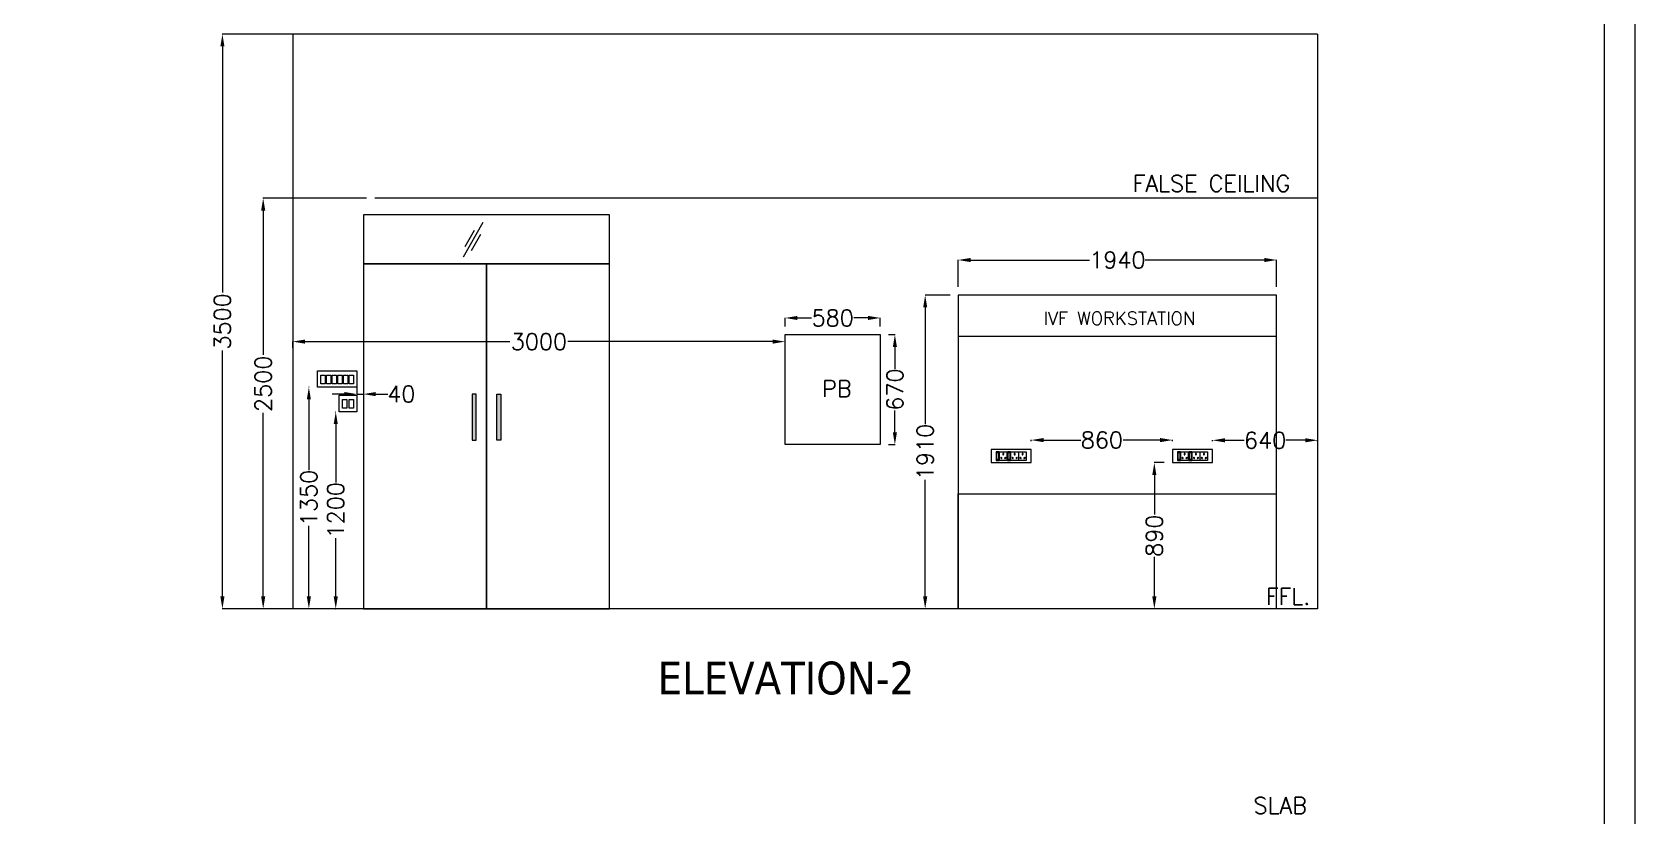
# Model space of a CAD drawing. Extents: x 3552052 to 4102982, y -707811 to -630695.
# Drawn here: x 3971685 to 3981452, y -696202 to -691429 of the extents above; entities that cross this region are included whole.
import ezdxf

# ---------------------------------------------------------------- set-up
doc = ezdxf.new("R2010")
doc.units = 0
doc.header["$LTSCALE"] = 6
doc.header["$MEASUREMENT"] = 0
doc.linetypes.add('HIDDEN', pattern=[0.375, 0.25, -0.125])
doc.layers.get('0').update_dxf_attribs({"linetype": 'CONTINUOUS', "lineweight": 0})
doc.layers.get('Defpoints').update_dxf_attribs({"linetype": 'CONTINUOUS', "lineweight": 0})
for name, color, linetype, lineweight in [('ELE-2M UPS P.SB', 3, 'CONTINUOUS', 0), ('ELE-4M UPS P.SB', 3, 'CONTINUOUS', 0), ('ELE-6M RAW P.SB', 40, 'HIDDEN', 0), ('ELE-6M UPS P.SB', 3, 'CONTINUOUS', 0), ('ELE-8M 6-16A UPS SOCKET', 223, 'CONTINUOUS', 0), ('ELE-SOCKET NMBERING', 7, 'CONTINUOUS', 9), ('ELE. 2N0S OF 6-16 UPS SOCKETS', 191, 'CONTINUOUS', 0), ('EQP', 6, 'CONTINUOUS', 0), ('MEP_HVAC_RA_DUCT', 1, 'CONTINUOUS', 0), ('MEP_HVAC_TEXT', 7, 'CONTINUOUS', 0), ('SECTION', 251, 'CONTINUOUS', 0)]:
    doc.layers.add(name, color=color, linetype=linetype, lineweight=lineweight)
doc.styles.add('Annotation', font='tahoma.ttf')
doc.styles.add('ROMANS', font='romans.shx')
doc.styles.get("Standard").update_dxf_attribs({"font": 'SIMPLEX'})
doc.dimstyles.new('AEPL1', dxfattribs={"dimtxt": 100, "dimasz": 75, "dimexe": 1.25, "dimexo": 50, "dimtad": 0, "dimdec": 0, "dimtxsty": 'ROMANS', "dimcen": 2.5, "dimclrd": 7, "dimclre": 7, "dimadec": 0, "dimazin": 0, "dimtfac": 1, "dimtdec": 0, "dimtmove": 0, "dimatfit": 3, "dimfxl": 1, "dimlwd": 0, "dimlwe": 0, "dimarcsym": 0})

# ---------------------------------------------------------------- blocks, each defined once
blk = doc.blocks.new('*D504')
at = {"layer": 'Defpoints', "color": 0, "linetype": 'ByBlock', "transparency": 16777216}
for p in [(3973093.5, -692440.6), (3973773.7, -692440.6), (3973473.1, -694940.6)]:
    blk.add_point(p, dxfattribs=at)
at = {"layer": 'ELE-4M UPS P.SB', "color": 7, "linetype": 'ByBlock', "lineweight": 0, "transparency": 16777216}
for p, q in [((3973723.7, -692440.6), (3973092.2, -692440.6)), ((3973093.5, -692515.6), (3973093.5, -693393.8)), ((3973093.5, -694865.6), (3973093.5, -693747.4)), ((3973423.1, -694940.6), (3973092.2, -694940.6))]:
    blk.add_line(p, q, dxfattribs=at)
at = {"layer": 'ELE-4M UPS P.SB', "color": 7, "linetype": 'ByBlock', "transparency": 16777216}
for points in [[(3973081, -692515.6), (3973106, -692515.6), (3973093.5, -692440.6)], [(3973081, -694865.6), (3973106, -694865.6), (3973093.5, -694940.6)]]:
    blk.add_solid(points, dxfattribs=at)
at = {"layer": 'ELE-4M UPS P.SB', "color": 0, "linetype": 'ByBlock', "transparency": 16777216, "insert": (3973093.5, -693570.6), "char_height": 100, "attachment_point": 5, "rotation": 90, "style": 'ROMANS'}
blk.add_mtext('2500', dxfattribs=at)
blk = doc.blocks.new('*D505')
at = {"layer": 'Defpoints', "color": 0, "linetype": 'ByBlock', "transparency": 16777216}
for p in [(3972845, -691440.6), (3973519.6, -691440.6), (3973473.1, -694940.6)]:
    blk.add_point(p, dxfattribs=at)
at = {"layer": 'ELE-4M UPS P.SB', "color": 7, "linetype": 'ByBlock', "lineweight": 0, "transparency": 16777216}
for p, q in [((3973469.6, -691440.6), (3972843.8, -691440.6)), ((3972845, -691515.6), (3972845, -693013.8)), ((3972845, -694865.6), (3972845, -693367.4)), ((3973423.1, -694940.6), (3972843.8, -694940.6))]:
    blk.add_line(p, q, dxfattribs=at)
at = {"layer": 'ELE-4M UPS P.SB', "color": 7, "linetype": 'ByBlock', "transparency": 16777216}
for points in [[(3972832.5, -691515.6), (3972857.5, -691515.6), (3972845, -691440.6)], [(3972832.5, -694865.6), (3972857.5, -694865.6), (3972845, -694940.6)]]:
    blk.add_solid(points, dxfattribs=at)
at = {"layer": 'ELE-4M UPS P.SB', "color": 0, "linetype": 'ByBlock', "transparency": 16777216, "insert": (3972845, -693190.6), "char_height": 100, "attachment_point": 5, "rotation": 90, "style": 'ROMANS'}
blk.add_mtext('3500', dxfattribs=at)
blk = doc.blocks.new('*D506')
at = {"layer": 'Defpoints', "color": 0, "linetype": 'ByBlock', "transparency": 16777216}
for p in [(3976273.7, -693313.6), (3973273.7, -693402.3), (3976273.7, -693402.3)]:
    blk.add_point(p, dxfattribs=at)
at = {"layer": 'ELE-4M UPS P.SB', "color": 7, "linetype": 'ByBlock', "lineweight": 0, "transparency": 16777216}
for p, q in [((3973273.7, -693352.3), (3973273.7, -693312.3)), ((3973348.7, -693313.6), (3974596.9, -693313.6)), ((3976198.7, -693313.6), (3974950.5, -693313.6)), ((3976273.7, -693352.3), (3976273.7, -693312.3))]:
    blk.add_line(p, q, dxfattribs=at)
at = {"layer": 'ELE-4M UPS P.SB', "color": 7, "linetype": 'ByBlock', "transparency": 16777216}
for points in [[(3973348.7, -693301.1), (3973348.7, -693326.1), (3973273.7, -693313.6)], [(3976198.7, -693301.1), (3976198.7, -693326.1), (3976273.7, -693313.6)]]:
    blk.add_solid(points, dxfattribs=at)
at = {"layer": 'ELE-4M UPS P.SB', "color": 0, "linetype": 'ByBlock', "transparency": 16777216, "insert": (3974773.7, -693313.6), "char_height": 100, "attachment_point": 5, "style": 'ROMANS'}
blk.add_mtext('3000', dxfattribs=at)
blk = doc.blocks.new('XCDFCF')
at = {"layer": 'ELE-6M UPS P.SB', "color": 3, "linetype": 'ByBlock'}
for points in [[(3522348.8, -692140.9), (3522588.6, -692140.9), (3522588.6, -692240.9), (3522348.8, -692240.9)], [(3522368.8, -692168.5), (3522395.2, -692168.5), (3522395.2, -692221.3), (3522368.8, -692221.3)], [(3522403.4, -692168.5), (3522429.8, -692168.5), (3522429.8, -692221.3), (3522403.4, -692221.3)], [(3522438.1, -692168.5), (3522464.5, -692168.5), (3522464.5, -692221.3), (3522438.1, -692221.3)], [(3522472.8, -692168.5), (3522499.2, -692168.5), (3522499.2, -692221.3), (3522472.8, -692221.3)], [(3522507.5, -692168.5), (3522533.9, -692168.5), (3522533.9, -692221.3), (3522507.5, -692221.3)], [(3522542.2, -692168.5), (3522568.6, -692168.5), (3522568.6, -692221.3), (3522542.2, -692221.3)]]:
    blk.add_lwpolyline(points, close=True, dxfattribs=at)
blk = doc.blocks.new('DFSF')
at = {"layer": 'ELE-2M UPS P.SB', "color": 3, "ltscale": 10}
for points in [[(3522118.1, -692140.9), (3522224.8, -692140.9), (3522224.8, -692240.9), (3522118.1, -692240.9)], [(3522137.7, -692165.9), (3522164.4, -692165.9), (3522164.4, -692219.4), (3522137.7, -692219.4)], [(3522177.7, -692165.9), (3522204.5, -692165.9), (3522204.5, -692219.4), (3522177.7, -692219.4)]]:
    blk.add_lwpolyline(points, close=True, dxfattribs=at)
blk = doc.blocks.new('*D507')
at = {"layer": 'Defpoints', "color": 0, "linetype": 'ByBlock', "transparency": 16777216}
for p in [(3973581.1, -693740.6), (3973535.6, -694940.6), (3973581.1, -694940.6)]:
    blk.add_point(p, dxfattribs=at)
at = {"layer": 'ELE-4M UPS P.SB', "color": 7, "linetype": 'ByBlock', "lineweight": 0, "transparency": 16777216}
for p, q in [((3973531.1, -693740.6), (3973534.4, -693740.6)), ((3973535.6, -693815.6), (3973535.6, -694170.9)), ((3973535.6, -694865.6), (3973535.6, -694510.3)), ((3973531.1, -694940.6), (3973534.4, -694940.6))]:
    blk.add_line(p, q, dxfattribs=at)
at = {"layer": 'ELE-4M UPS P.SB', "color": 7, "linetype": 'ByBlock', "transparency": 16777216}
for points in [[(3973523.1, -693815.6), (3973548.1, -693815.6), (3973535.6, -693740.6)], [(3973523.1, -694865.6), (3973548.1, -694865.6), (3973535.6, -694940.6)]]:
    blk.add_solid(points, dxfattribs=at)
at = {"layer": 'ELE-4M UPS P.SB', "color": 0, "linetype": 'ByBlock', "transparency": 16777216, "insert": (3973535.6, -694340.6), "char_height": 100, "attachment_point": 5, "rotation": 90, "style": 'ROMANS'}
blk.add_mtext('1200', dxfattribs=at)
blk = doc.blocks.new('*D508')
at = {"layer": 'Defpoints', "color": 0, "linetype": 'ByBlock', "transparency": 16777216}
for p in [(3973423.9, -693590.6), (3973371.8, -694940.6), (3973423.9, -694940.6)]:
    blk.add_point(p, dxfattribs=at)
at = {"layer": 'ELE-4M UPS P.SB', "color": 7, "linetype": 'ByBlock', "lineweight": 0, "transparency": 16777216}
for p, q in [((3973373.9, -693590.6), (3973370.6, -693590.6)), ((3973371.8, -693665.6), (3973371.8, -694095.9)), ((3973371.8, -694865.6), (3973371.8, -694435.3)), ((3973373.9, -694940.6), (3973370.6, -694940.6))]:
    blk.add_line(p, q, dxfattribs=at)
at = {"layer": 'ELE-4M UPS P.SB', "color": 7, "linetype": 'ByBlock', "transparency": 16777216}
for points in [[(3973359.3, -693665.6), (3973384.3, -693665.6), (3973371.8, -693590.6)], [(3973359.3, -694865.6), (3973384.3, -694865.6), (3973371.8, -694940.6)]]:
    blk.add_solid(points, dxfattribs=at)
at = {"layer": 'ELE-4M UPS P.SB', "color": 0, "linetype": 'ByBlock', "transparency": 16777216, "insert": (3973371.8, -694265.6), "char_height": 100, "attachment_point": 5, "rotation": 90, "style": 'ROMANS'}
blk.add_mtext('1350', dxfattribs=at)
blk = doc.blocks.new('*D509')
at = {"layer": 'Defpoints', "color": 0, "linetype": 'ByBlock', "transparency": 16777216}
for p in [(3973663.7, -693640.6), (3973703.7, -693633.2), (3973703.7, -693640.6)]:
    blk.add_point(p, dxfattribs=at)
at = {"layer": 'ELE-4M UPS P.SB', "color": 7, "linetype": 'ByBlock', "lineweight": 0, "transparency": 16777216}
for p, q in [((3973588.7, -693633.2), (3973513.7, -693633.2)), ((3973663.7, -693590.6), (3973663.7, -693632)), ((3973663.7, -693633.2), (3973703.7, -693633.2)), ((3973703.7, -693590.6), (3973703.7, -693632)), ((3973778.7, -693633.2), (3973853.7, -693633.2))]:
    blk.add_line(p, q, dxfattribs=at)
at = {"layer": 'ELE-4M UPS P.SB', "color": 7, "linetype": 'ByBlock', "transparency": 16777216}
for points in [[(3973588.7, -693620.7), (3973588.7, -693645.7), (3973663.7, -693633.2)], [(3973778.7, -693620.7), (3973778.7, -693645.7), (3973703.7, -693633.2)]]:
    blk.add_solid(points, dxfattribs=at)
at = {"layer": 'ELE-4M UPS P.SB', "color": 0, "linetype": 'ByBlock', "transparency": 16777216, "insert": (3973935.3, -693633.2), "char_height": 100, "attachment_point": 5, "style": 'ROMANS'}
blk.add_mtext('40', dxfattribs=at)
blk = doc.blocks.new('543E')
at = {"layer": 'ELE. 2N0S OF 6-16 UPS SOCKETS', "color": 72, "linetype": 'ByBlock', "lineweight": 0}
for p, q in [((-124, -57), (-124, -91)), ((-26, -57), (-124, -57)), ((-26, -57), (-124, -57)), ((-124, -91), (-26, -91)), ((-124, -96), (-26, -96)), ((-124, -181), (-124, -96)), ((-26, -181), (-124, -181)), ((-113, -60), (-113, -88)), ((-37, -60), (-113, -60)), ((-113, -88), (-37, -88)), ((-110, -60), (-110, -88)), ((-37, -88), (-37, -60)), ((-26, -57), (-26, -91)), ((-26, -91), (-26, -57)), ((-26, -96), (-26, -181)), ((-124, -187), (-124, -221)), ((-26, -187), (-124, -187)), ((-26, -187), (-124, -187)), ((-124, -221), (-26, -221)), ((-124, -312), (-124, -227)), ((-124, -227), (-26, -227)), ((-26, -312), (-124, -312)), ((-124, -402), (-124, -317)), ((-124, -317), (-26, -317)), ((-113, -190), (-113, -218)), ((-37, -190), (-113, -190)), ((-113, -218), (-37, -218)), ((-110, -190), (-110, -218)), ((-37, -218), (-37, -190)), ((-26, -187), (-26, -221)), ((-26, -221), (-26, -187)), ((-26, -227), (-26, -312)), ((-26, -317), (-26, -402)), ((-26, -402), (-124, -402))]:
    blk.add_line(p, q, dxfattribs=at)
blk.add_lwpolyline([(-150, 0), (-150, -459), (0, -459), (0, 0)], close=True, dxfattribs=at)
for centre, radius, start, end in [((-98, -119), 4.6, 112.6838, 345.0951), ((-98, -159), 4.6, 14.9049, 247.3162), ((-94, -115), 5.7, 275.2689, 182.51), ((-94, -163), 5.7, 177.49, 84.7311), ((-58, -139), 4.22, 71.4031, 288.5969), ((-51, -139), 6.62, 217.1584, 142.8416), ((-98, -249), 4.6, 112.6838, 345.0951), ((-98, -289), 4.6, 14.9049, 247.3162), ((-98, -340), 4.6, 112.6838, 345.0951), ((-94, -245), 5.7, 275.2689, 182.51), ((-94, -293), 5.7, 177.49, 84.7311), ((-94, -335), 5.7, 275.2689, 182.51), ((-58, -269), 4.22, 71.4031, 288.5969), ((-58, -360), 4.22, 71.4031, 288.5969), ((-51, -269), 6.62, 217.1584, 142.8416), ((-51, -360), 6.62, 217.1584, 142.8416), ((-98, -379), 4.6, 14.9049, 247.3162), ((-94, -384), 5.7, 177.49, 84.7311)]:
    blk.add_arc(centre, radius, start, end, dxfattribs=at)
blk = doc.blocks.new('*D510')
at = {"layer": 'Defpoints', "color": 0, "linetype": 'ByBlock', "transparency": 16777216}
for p in [(3979518.7, -693914.6), (3978878.7, -693970.6), (3979518.7, -693970.6)]:
    blk.add_point(p, dxfattribs=at)
at = {"layer": 'ELE-4M UPS P.SB', "color": 7, "linetype": 'ByBlock', "lineweight": 0, "transparency": 16777216}
for p, q in [((3978878.7, -693920.6), (3978878.7, -693913.4)), ((3978953.7, -693914.6), (3979071.9, -693914.6)), ((3979443.7, -693914.6), (3979325.5, -693914.6)), ((3979518.7, -693920.6), (3979518.7, -693913.4))]:
    blk.add_line(p, q, dxfattribs=at)
at = {"layer": 'ELE-4M UPS P.SB', "color": 7, "linetype": 'ByBlock', "transparency": 16777216}
for points in [[(3978953.7, -693902.1), (3978953.7, -693927.1), (3978878.7, -693914.6)], [(3979443.7, -693902.1), (3979443.7, -693927.1), (3979518.7, -693914.6)]]:
    blk.add_solid(points, dxfattribs=at)
at = {"layer": 'ELE-4M UPS P.SB', "color": 0, "linetype": 'ByBlock', "transparency": 16777216, "insert": (3979198.7, -693914.6), "char_height": 100, "attachment_point": 5, "style": 'ROMANS'}
blk.add_mtext('640', dxfattribs=at)
blk = doc.blocks.new('*D511')
at = {"layer": 'Defpoints', "color": 0, "linetype": 'ByBlock', "transparency": 16777216}
for p in [(3977773.8, -693913.3), (3977773.8, -693970.6), (3978633.8, -693970.6)]:
    blk.add_point(p, dxfattribs=at)
at = {"layer": 'ELE-4M UPS P.SB', "color": 7, "linetype": 'ByBlock', "lineweight": 0, "transparency": 16777216}
for p, q in [((3977773.8, -693920.6), (3977773.8, -693912.1)), ((3977848.8, -693913.3), (3978074.7, -693913.3)), ((3978558.8, -693913.3), (3978333, -693913.3)), ((3978633.8, -693920.6), (3978633.8, -693912.1))]:
    blk.add_line(p, q, dxfattribs=at)
at = {"layer": 'ELE-4M UPS P.SB', "color": 7, "linetype": 'ByBlock', "transparency": 16777216}
for points in [[(3977848.8, -693900.8), (3977848.8, -693925.8), (3977773.8, -693913.3)], [(3978558.8, -693900.8), (3978558.8, -693925.8), (3978633.8, -693913.3)]]:
    blk.add_solid(points, dxfattribs=at)
at = {"layer": 'ELE-4M UPS P.SB', "color": 0, "linetype": 'ByBlock', "transparency": 16777216, "insert": (3978203.8, -693913.3), "char_height": 100, "attachment_point": 5, "style": 'ROMANS'}
blk.add_mtext('860', dxfattribs=at)
blk = doc.blocks.new('*D512')
at = {"layer": 'Defpoints', "color": 0, "linetype": 'ByBlock', "transparency": 16777216}
for p in [(3978633.8, -694050.6), (3978523.7, -694940.6), (3978633.8, -694940.6)]:
    blk.add_point(p, dxfattribs=at)
at = {"layer": 'ELE-4M UPS P.SB', "color": 7, "linetype": 'ByBlock', "lineweight": 0, "transparency": 16777216}
for p, q in [((3978583.8, -694050.6), (3978522.5, -694050.6)), ((3978523.7, -694125.6), (3978523.7, -694366.4)), ((3978523.7, -694865.6), (3978523.7, -694624.8)), ((3978583.8, -694940.6), (3978522.5, -694940.6))]:
    blk.add_line(p, q, dxfattribs=at)
at = {"layer": 'ELE-4M UPS P.SB', "color": 7, "linetype": 'ByBlock', "transparency": 16777216}
for points in [[(3978511.2, -694125.6), (3978536.2, -694125.6), (3978523.7, -694050.6)], [(3978511.2, -694865.6), (3978536.2, -694865.6), (3978523.7, -694940.6)]]:
    blk.add_solid(points, dxfattribs=at)
at = {"layer": 'ELE-4M UPS P.SB', "color": 0, "linetype": 'ByBlock', "transparency": 16777216, "insert": (3978523.7, -694495.6), "char_height": 100, "attachment_point": 5, "rotation": 90, "style": 'ROMANS'}
blk.add_mtext('890', dxfattribs=at)
blk = doc.blocks.new('*D609')
at = {"layer": 'Defpoints', "color": 0, "linetype": 'ByBlock', "transparency": 16777216}
for p in [(3977328.7, -693030.6), (3977127.4, -694940.6), (3977328.7, -694940.6)]:
    blk.add_point(p, dxfattribs=at)
at = {"layer": 'MEP_HVAC_TEXT', "color": 7, "linetype": 'ByBlock', "lineweight": 0, "transparency": 16777216}
for p, q in [((3977278.7, -693030.6), (3977126.2, -693030.6)), ((3977127.4, -693105.6), (3977127.4, -693815.9)), ((3977127.4, -694865.6), (3977127.4, -694155.3)), ((3977278.7, -694940.6), (3977126.2, -694940.6))]:
    blk.add_line(p, q, dxfattribs=at)
at = {"layer": 'MEP_HVAC_TEXT', "color": 7, "linetype": 'ByBlock', "transparency": 16777216}
for points in [[(3977114.9, -693105.6), (3977139.9, -693105.6), (3977127.4, -693030.6)], [(3977114.9, -694865.6), (3977139.9, -694865.6), (3977127.4, -694940.6)]]:
    blk.add_solid(points, dxfattribs=at)
at = {"layer": 'MEP_HVAC_TEXT', "color": 0, "linetype": 'ByBlock', "transparency": 16777216, "insert": (3977127.4, -693985.6), "char_height": 100, "attachment_point": 5, "rotation": 90, "style": 'ROMANS'}
blk.add_mtext('1910', dxfattribs=at)
blk = doc.blocks.new('*D610')
at = {"layer": 'Defpoints', "color": 0, "linetype": 'ByBlock', "transparency": 16777216}
for p in [(3979268.7, -692816.7), (3977328.7, -693030.6), (3979268.7, -693030.6)]:
    blk.add_point(p, dxfattribs=at)
at = {"layer": 'MEP_HVAC_TEXT', "color": 7, "linetype": 'ByBlock', "lineweight": 0, "transparency": 16777216}
for p, q in [((3977328.7, -692980.6), (3977328.7, -692815.5)), ((3977403.7, -692816.7), (3978129, -692816.7)), ((3979193.7, -692816.7), (3978468.4, -692816.7)), ((3979268.7, -692980.6), (3979268.7, -692815.5))]:
    blk.add_line(p, q, dxfattribs=at)
at = {"layer": 'MEP_HVAC_TEXT', "color": 7, "linetype": 'ByBlock', "transparency": 16777216}
for points in [[(3977403.7, -692804.2), (3977403.7, -692829.2), (3977328.7, -692816.7)], [(3979193.7, -692804.2), (3979193.7, -692829.2), (3979268.7, -692816.7)]]:
    blk.add_solid(points, dxfattribs=at)
at = {"layer": 'MEP_HVAC_TEXT', "color": 0, "linetype": 'ByBlock', "transparency": 16777216, "insert": (3978298.7, -692816.7), "char_height": 100, "attachment_point": 5, "style": 'ROMANS'}
blk.add_mtext('1940', dxfattribs=at)
blk = doc.blocks.new('*D611')
at = {"layer": 'Defpoints', "color": 0, "linetype": 'ByBlock', "transparency": 16777216}
for p in [(3976853.7, -693169.6), (3976273.7, -693270.6), (3976853.7, -693270.6)]:
    blk.add_point(p, dxfattribs=at)
at = {"layer": 'MEP_HVAC_TEXT', "color": 7, "linetype": 'ByBlock', "lineweight": 0, "transparency": 16777216}
for p, q in [((3976273.7, -693220.6), (3976273.7, -693168.3)), ((3976348.7, -693169.6), (3976434.5, -693169.6)), ((3976778.7, -693169.6), (3976692.9, -693169.6)), ((3976853.7, -693220.6), (3976853.7, -693168.3))]:
    blk.add_line(p, q, dxfattribs=at)
at = {"layer": 'MEP_HVAC_TEXT', "color": 7, "linetype": 'ByBlock', "transparency": 16777216}
for points in [[(3976348.7, -693157.1), (3976348.7, -693182.1), (3976273.7, -693169.6)], [(3976778.7, -693157.1), (3976778.7, -693182.1), (3976853.7, -693169.6)]]:
    blk.add_solid(points, dxfattribs=at)
at = {"layer": 'MEP_HVAC_TEXT', "color": 0, "linetype": 'ByBlock', "transparency": 16777216, "insert": (3976563.7, -693169.6), "char_height": 100, "attachment_point": 5, "style": 'ROMANS'}
blk.add_mtext('580', dxfattribs=at)
blk = doc.blocks.new('*D612')
at = {"layer": 'Defpoints', "color": 0, "linetype": 'ByBlock', "transparency": 16777216}
for p in [(3976853.7, -693270.6), (3976853.7, -693940.6), (3976942.7, -693940.6)]:
    blk.add_point(p, dxfattribs=at)
at = {"layer": 'MEP_HVAC_TEXT', "color": 7, "linetype": 'ByBlock', "lineweight": 0, "transparency": 16777216}
for p, q in [((3976903.7, -693270.6), (3976943.9, -693270.6)), ((3976942.7, -693345.6), (3976942.7, -693478.8)), ((3976942.7, -693865.6), (3976942.7, -693732.4)), ((3976903.7, -693940.6), (3976943.9, -693940.6))]:
    blk.add_line(p, q, dxfattribs=at)
at = {"layer": 'MEP_HVAC_TEXT', "color": 7, "linetype": 'ByBlock', "transparency": 16777216}
for points in [[(3976930.2, -693345.6), (3976955.2, -693345.6), (3976942.7, -693270.6)], [(3976930.2, -693865.6), (3976955.2, -693865.6), (3976942.7, -693940.6)]]:
    blk.add_solid(points, dxfattribs=at)
at = {"layer": 'MEP_HVAC_TEXT', "color": 0, "linetype": 'ByBlock', "transparency": 16777216, "insert": (3976942.7, -693605.6), "char_height": 100, "attachment_point": 5, "rotation": 90, "style": 'ROMANS'}
blk.add_mtext('670', dxfattribs=at)

msp = doc.modelspace()

# ---------------------------------------------------------------- hatches: boundary and pattern name
at = {"linetype": 'Continuous', "ltscale": 0.1}
h = msp.add_hatch(color=254, dxfattribs=at)
h.dxf.hatch_style = 1
h.paths.add_polyline_path([(3974366.2, -693914.7), (3974391.2, -693914.7), (3974391.2, -693633.4), (3974366.2, -693633.4)])
h = msp.add_hatch(color=254, dxfattribs=at)
h.dxf.hatch_style = 1
h.paths.add_polyline_path([(3974541.2, -693914.7), (3974516.2, -693914.7), (3974516.2, -693633.4), (3974541.2, -693633.4)])

# ---------------------------------------------------------------- linework, layer by layer
for points in [[(3981452.1, -681115.5), (3981452.1, -704834), (3963428.3, -704834), (3963428.3, -681115.5)], [(3981265.3, -681302.2), (3981265.3, -704647.2), (3963615.1, -704647.2), (3963615.1, -681302.2)]]:
    msp.add_lwpolyline(points, close=True)
at = {"color": 5, "linetype": 'Continuous', "ltscale": 0.1}
for points in [[(3974366.2, -693914.7), (3974391.2, -693914.7), (3974391.2, -693633.4), (3974366.2, -693633.4)], [(3974541.2, -693914.7), (3974516.2, -693914.7), (3974516.2, -693633.4), (3974541.2, -693633.4)]]:
    msp.add_lwpolyline(points, close=True, dxfattribs=at)
at = {"layer": 'ELE-4M UPS P.SB', "color": 1, "linetype": 'ByBlock'}
msp.add_lwpolyline([(3976273.7, -693270.6), (3976853.7, -693270.6), (3976853.7, -693940.6), (3976273.7, -693940.6)], close=True, dxfattribs=at)
msp.add_lwpolyline([(3976273.7, -693270.6), (3976853.7, -693270.6), (3976853.7, -693940.6), (3976273.7, -693940.6)], close=True, dxfattribs=at)
at = {"layer": 'EQP', "linetype": 'ByBlock'}
for p, q in [((3979268.7, -693030.6), (3977328.7, -693030.6)), ((3977328.7, -693030.6), (3977328.7, -694940.6)), ((3977328.7, -693030.6), (3977328.7, -693280.6)), ((3979268.7, -694940.6), (3979268.7, -693030.6)), ((3977328.7, -693280.6), (3979268.7, -693280.6)), ((3977328.7, -694940.6), (3977328.7, -694240.6)), ((3977328.7, -694240.6), (3979268.7, -694240.6)), ((3979518.7, -694940.6), (3979268.7, -694940.6))]:
    msp.add_line(p, q, dxfattribs=at)
at = {"layer": 'MEP_HVAC_RA_DUCT', "color": 8, "linetype": 'ByBlock'}
for p, q in [((3973273.7, -691440.6), (3973273.7, -694940.6)), ((3979518.7, -691440.6), (3979518.7, -694940.6))]:
    msp.add_line(p, q, dxfattribs=at)
for points in [[(3979518.7, -691440.6), (3973273.7, -691440.6)], [(3979518.7, -692440.6), (3973773.7, -692440.6)], [(3979518.7, -694940.6), (3973273.7, -694940.6)]]:
    msp.add_lwpolyline(points, dxfattribs=at)
at = {"layer": 'MEP_HVAC_RA_DUCT', "color": 5, "linetype": 'ByBlock'}
for points in [[(3973703.7, -692840.6), (3975203.7, -692840.6), (3975203.7, -692540.6), (3973703.7, -692540.6)], [(3973703.7, -694940.6), (3974453.7, -694940.6), (3974453.7, -692840.6), (3973703.7, -692840.6)], [(3974453.7, -694940.6), (3975203.7, -694940.6), (3975203.7, -692840.6), (3974453.7, -692840.6)]]:
    msp.add_lwpolyline(points, close=True, dxfattribs=at)
at = {"layer": 'SECTION', "color": 5, "ltscale": 500}
for p, q in [((3974315, -692796.5), (3974434.6, -692587.1)), ((3974323.9, -692734.9), (3974381.4, -692634.4)), ((3974363.2, -692758.2), (3974419.9, -692658.9))]:
    msp.add_line(p, q, dxfattribs=at)

# ---------------------------------------------------------------- block references
at = {"layer": 'ELE-2M UPS P.SB', "color": 0, "linetype": 'ByBlock'}
msp.add_blockref('DFSF', (451439, -1499.7), dxfattribs=at)
at = {"layer": 'ELE-6M RAW P.SB', "color": 0, "linetype": 'ByBlock'}
msp.add_blockref('XCDFCF', (451075.2, -1349.7), dxfattribs=at)
at = {"layer": 'ELE-8M 6-16A UPS SOCKET', "color": 254, "linetype": 'ByBlock', "true_color": 0xdebad0, "xscale": 0.5333333333333333, "yscale": 0.5333333333333333, "zscale": 0.5333333333333333, "rotation": 90}
for p in [(3977529, -693970.6), (3978633.8, -693970.6)]:
    msp.add_blockref('543E', p, dxfattribs=at)

# ---------------------------------------------------------------- texts
at = {"insert": (3978195.2, -695262.1), "char_height": 200, "width": 2697.906, "attachment_point": 3, "style": 'Annotation'}
msp.add_mtext('\\pxql;ELEVATION-2', dxfattribs=at)
at = {"layer": 'ELE-SOCKET NMBERING', "color": 0, "char_height": 100.004, "attachment_point": 1, "style": 'Annotation'}
for s, insert, width in [('{\\Fromans|c0;FALSE CEILING }', (3978392.2, -692300.5), 2358.602), ('{\\Fromans|c0;PB}', (3976499.2, -693550.2), 2358.602), ('{\\Fromans|c0;PB}', (3976499.2, -693550.2), 2358.602), ('{\\Fromans|c0;FFL.}', (3979203.3, -694815.6), 4893.602), ('{\\Fromans|c0;SLAB}', (3979128.1, -696088.4), 4893.602)]:
    msp.add_mtext(s, dxfattribs=dict(at, insert=insert, width=width))
at = {"layer": 'MEP_HVAC_TEXT', "linetype": 'ByBlock', "insert": (3977847.8, -693131.7), "char_height": 80, "attachment_point": 1}
msp.add_mtext_dynamic_manual_height_columns('IVF WORKSTATION', width=1925.35, gutter_width=10, heights=[0], dxfattribs=at)

# ---------------------------------------------------------------- dimensions: what is measured, and where the dimension line sits
at = {"layer": 'ELE-4M UPS P.SB', "color": 0, "linetype": 'ByBlock'}
for base, p2, picture, middle in [((3972845, -691440.6), (3973519.6, -691440.6), '*D505', (3972845, -693190.6)), ((3973093.5, -692440.6), (3973773.7, -692440.6), '*D504', (3973093.5, -693570.6))]:
    dim = msp.add_linear_dim(base=base, p1=(3973473.1, -694940.6), p2=p2, angle=90, dimstyle='AEPL1', dxfattribs=at)
    dim.commit()
    dim.dimension.update_dxf_attribs({"geometry": picture, "text_midpoint": middle, "dimtype": 160})
for base, p1, p2, picture, middle in [((3976273.7, -693313.6), (3973273.7, -693402.3), (3976273.7, -693402.3), '*D506', (3974773.7, -693313.6)), ((3973703.7, -693633.2), (3973663.7, -693640.6), (3973703.7, -693640.6), '*D509', (3973935.3, -693633.2)), ((3977773.8, -693913.3), (3978633.8, -693970.6), (3977773.8, -693970.6), '*D511', (3978203.8, -693913.3)), ((3979518.7, -693914.6), (3978878.7, -693970.6), (3979518.7, -693970.6), '*D510', (3979198.7, -693914.6))]:
    dim = msp.add_linear_dim(base=base, p1=p1, p2=p2, dimstyle='AEPL1', dxfattribs=at)
    dim.commit()
    dim.dimension.update_dxf_attribs({"geometry": picture, "text_midpoint": middle})
for base, p1, p2, picture, middle in [((3973371.8, -694940.6), (3973423.9, -693590.6), (3973423.9, -694940.6), '*D508', (3973371.8, -694265.6)), ((3973535.6, -694940.6), (3973581.1, -693740.6), (3973581.1, -694940.6), '*D507', (3973535.6, -694340.6)), ((3978523.7, -694940.6), (3978633.8, -694050.6), (3978633.8, -694940.6), '*D512', (3978523.7, -694495.6))]:
    dim = msp.add_linear_dim(base=base, p1=p1, p2=p2, angle=90, dimstyle='AEPL1', dxfattribs=at)
    dim.commit()
    dim.dimension.update_dxf_attribs({"geometry": picture, "text_midpoint": middle})
at = {"layer": 'MEP_HVAC_TEXT', "linetype": 'ByBlock'}
for base, p1, p2, picture, middle in [((3979268.7, -692816.7), (3977328.7, -693030.6), (3979268.7, -693030.6), '*D610', (3978298.7, -692816.7)), ((3976853.7, -693169.6), (3976273.7, -693270.6), (3976853.7, -693270.6), '*D611', (3976563.7, -693169.6))]:
    dim = msp.add_linear_dim(base=base, p1=p1, p2=p2, dimstyle='AEPL1', dxfattribs=at)
    dim.commit()
    dim.dimension.update_dxf_attribs({"geometry": picture, "text_midpoint": middle})
for base, p1, p2, picture, middle in [((3977127.4, -694940.6), (3977328.7, -693030.6), (3977328.7, -694940.6), '*D609', (3977127.4, -693985.6)), ((3976942.7, -693940.6), (3976853.7, -693270.6), (3976853.7, -693940.6), '*D612', (3976942.7, -693605.6))]:
    dim = msp.add_linear_dim(base=base, p1=p1, p2=p2, angle=90, dimstyle='AEPL1', dxfattribs=at)
    dim.commit()
    dim.dimension.update_dxf_attribs({"geometry": picture, "text_midpoint": middle})

doc.saveas('drawing.dxf')
